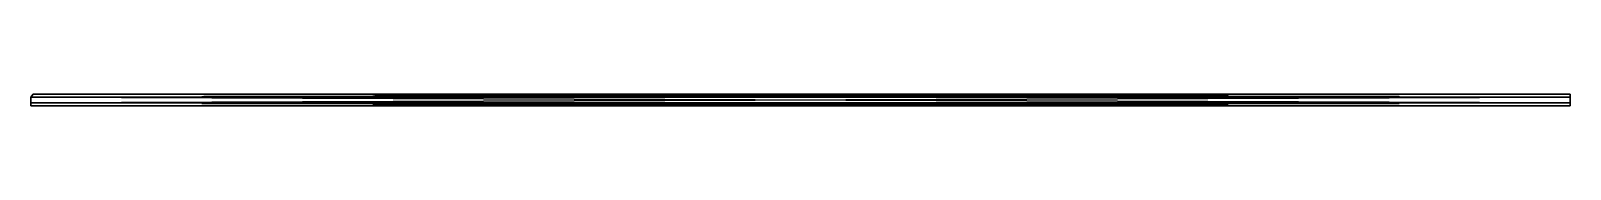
# Model space of a CAD drawing. Extents: x -517 to 516, y -6 to 2.
import ezdxf

# ---------------------------------------------------------------- set-up
doc = ezdxf.new("R2010")
doc.units = 0
doc.layers.add('BRANCO', color=6, linetype='CONTINUOUS')

msp = doc.modelspace()

# ---------------------------------------------------------------- linework, layer by layer
at = {"layer": 'BRANCO'}
for points in [[(515.6, 0), (-515.6, 2, -3.5), (-517.2, 0, 0), (515.6, 0)], [(515.6, 2, -3.5), (515.6, 0, -6.9), (-517.2, 0, -6.9), (515.6, 2, -3.5)], [(515.6, 2, -3.5), (-517.2, 0, -6.9), (-515.6, 2, -3.5), (515.6, 2, -3.5)], [(515.6, -4), (515.6, 0), (-517.2, 0, 0), (515.6, -4)], [(515.6, -4), (-517.2, 0, 0), (-517.2, -4, 0), (515.6, -4)], [(515.6, 0, -6.9), (515.6, -4, -6.9), (-517.2, -4, -6.9), (515.6, 0, -6.9)], [(515.6, 0, -6.9), (-517.2, -4, -6.9), (-517.2, 0, -6.9), (515.6, 0, -6.9)], [(515.6, 0), (515.6, 2, -3.5), (-515.6, 2, -3.5), (515.6, 0)], [(515.6, -6, -3.5), (515.6, -4), (-517.2, -4, 0), (515.6, -6, -3.5)], [(515.6, -6, -3.5), (-517.2, -4, 0), (-517.2, -6, -3.5), (515.6, -6, -3.5)], [(515.6, -4, -6.9), (515.6, -6, -3.5), (-517.2, -6, -3.5), (515.6, -4, -6.9)], [(515.6, -4, -6.9), (-517.2, -6, -3.5), (-517.2, -4, -6.9), (515.6, -4, -6.9)]]:
    msp.add_3dface(points, dxfattribs=at)

doc.saveas('drawing.dxf')
